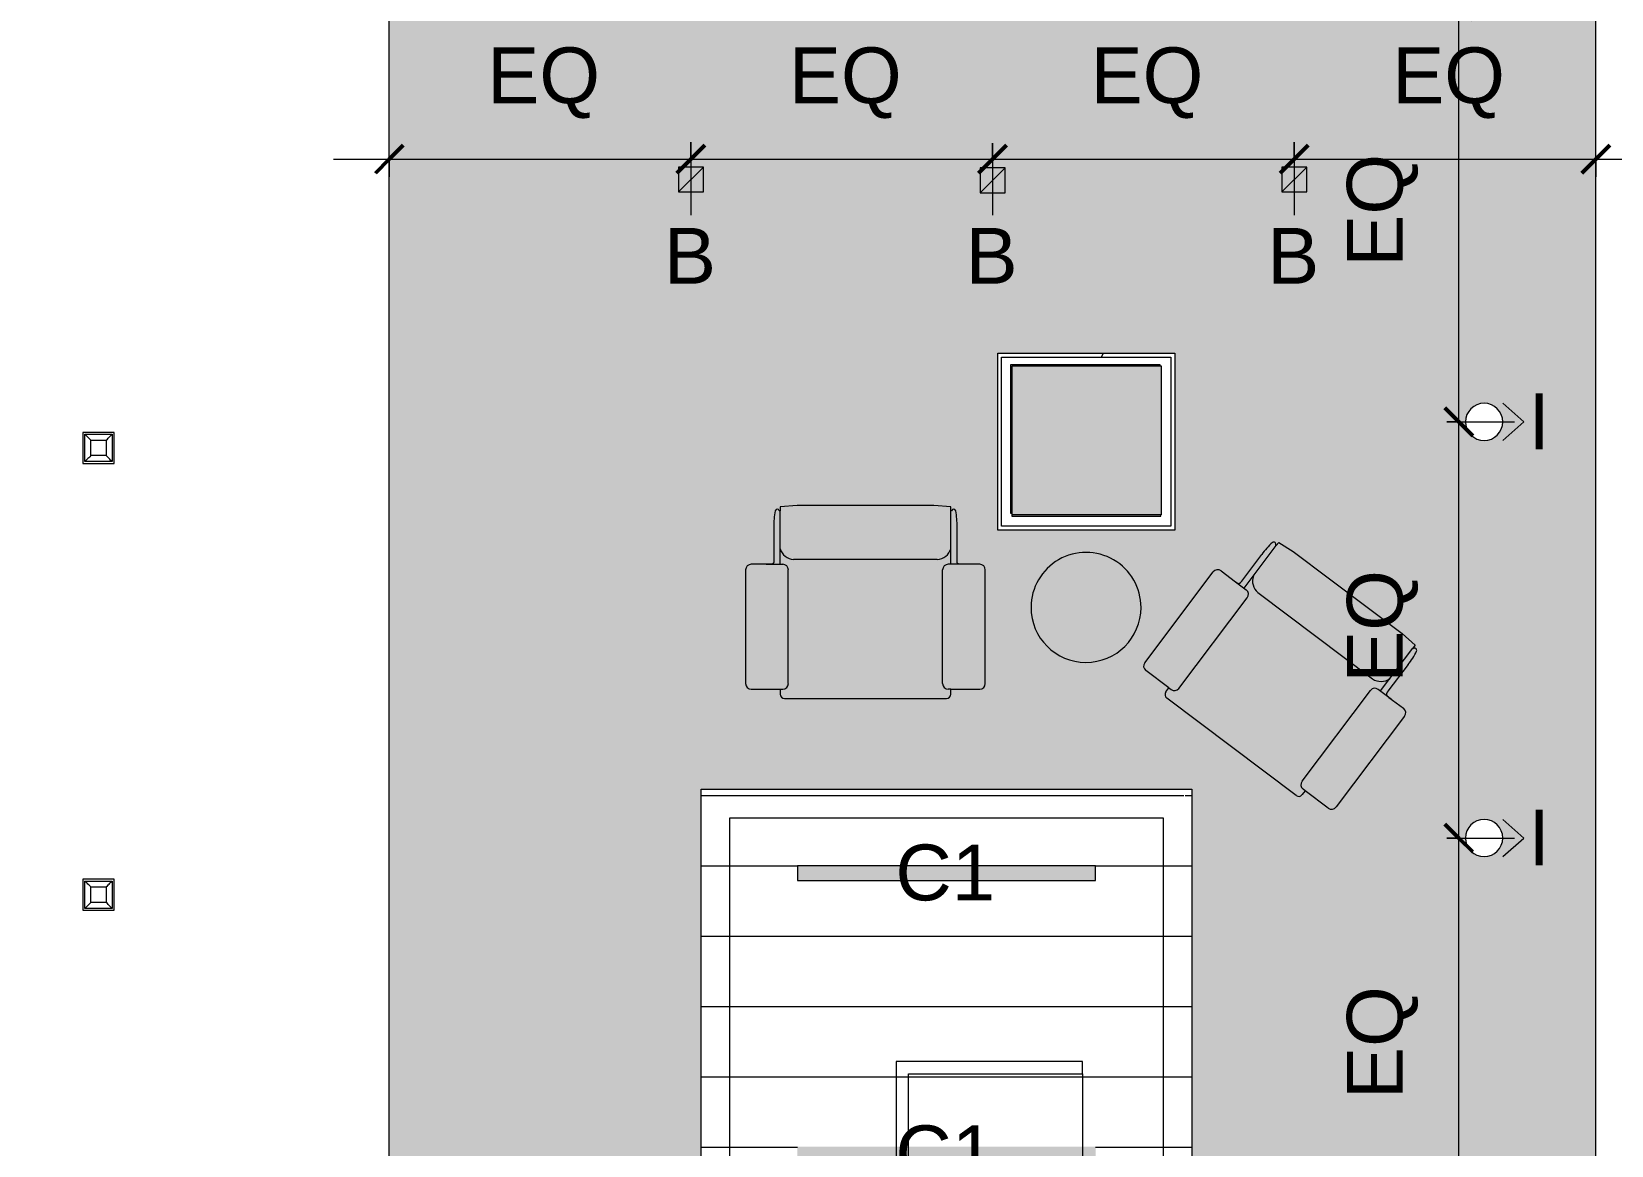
# Model space of a CAD drawing. Header units: inches. Extents: x -1206 to 1060, y -822 to 854.
# Drawn here: x -533.8 to -279.4, y -192.3 to -12.9 of the extents above; entities that cross this region are included whole.
import ezdxf

# ---------------------------------------------------------------- set-up
doc = ezdxf.new("R2010")
doc.units = ezdxf.units.IN
doc.header["$MEASUREMENT"] = 0
for name, color, linetype, lineweight in [('X1$0$18_0109_REV_dwg _7_', 8, 'Continuous', 9), ('X1$0$A-ANNO-DIMS', 211, 'Continuous', 9), ('X1$0$A-ANNO-DIMS-96', 211, 'Continuous', 9), ('X1$0$A-CLNG', 13, 'Continuous', 13), ('X1$0$A-CLNG-PATT', 13, 'Continuous', 13), ('X1$0$A-GENM', 13, 'Continuous', 9), ('X1$0$A-WALL', 113, 'Continuous', 13), ('X1$0$A-WALL-PATT', 111, 'Continuous', 13), ('X1$0$BB Columns_Pen_No__7', 250, 'Continuous', 20), ('X1$0$E-LITE-EQPM', 33, 'Continuous', 9), ('X1$0$E-LITE-EQPM-IDEN', 33, 'Continuous', 9), ('X1$0$I-FURN', 30, 'Continuous', 9), ('X1$0$I-WALL', 2, 'Continuous', 13), ('X1$0$S-COLS', 52, 'Continuous', 9)]:
    doc.layers.add(name, color=color, linetype=linetype, lineweight=lineweight)
doc.styles.add('X1$0$Arial', font='arial.ttf', dxfattribs={"height": 9})
doc.styles.add('X1$0$Swis721 Lt BT', font='swissl.ttf', dxfattribs={"height": 9})
doc.dimstyles.new('X1$0$OTJ_-_3_32__Linear__1_2__Tolerance', dxfattribs={"dimscale": 12, "dimtxt": 9.497835, "dimasz": 0.375, "dimexe": 0.75, "dimexo": 0.5, "dimgap": 0.5, "dimtad": 1, "dimdec": 1, "dimrnd": 0.5, "dimzin": 3, "dimdsep": 46, "dimlunit": 4, "dimtxsty": 'X1$0$Swis721 Lt BT', "dimblk1": 'X1$0$_Oblique', "dimblk2": 'X1$0$_Oblique', "dimsah": 1, "dimcen": 0.09, "dimdle": 0.75, "dimazin": 0, "dimtfac": 1, "dimtdec": 4, "dimtix": 1, "dimtmove": 0, "dimatfit": 3, "dimfxl": 1, "dimtvp": 1, "dimfrac": 2, "dimtolj": 1, "dimtzin": 0, "dimarcsym": 2})
pattern_1 = [(0, (0, 0), (30.72, 7.68), [1.267, -21.773, 1.267, -21.773, -122.88]), (0, (0, 0), (30.72, 7.68), [-46.08, 1.267, -44.813, 1.267, -21.773, -53.76]), (0, (0, 0), (30.72, 7.68), [-115.2, 1.267, -14.093, 1.267, -37.133]), (120, (11.52, 3.84), (-22.011075, 22.7643), [1.267, -21.773, 1.267, -21.773, -122.88]), (120, (11.52, 3.84), (-22.011075, 22.7643), [-46.08, 1.267, -44.813, 1.267, -21.773, -53.76]), (120, (11.52, 3.84), (-22.011075, 22.7643), [-115.2, 1.267, -14.093, 1.267, -37.133]), (240, (15.36, 19.2), (-8.708925, -30.4443), [1.267, -21.773, 1.267, -21.773, -122.88]), (240, (15.36, 19.2), (-8.708925, -30.4443), [-46.08, 1.267, -44.813, 1.267, -21.773, -53.76]), (240, (15.36, 19.2), (-8.708925, -30.4443), [-115.2, 1.267, -14.093, 1.267, -37.133])]

# ---------------------------------------------------------------- blocks, each defined once
blk = doc.blocks.new('X1$0$Cahoots_Tables - Small Round-4938073-FIRST FLOOR RCP')
at = {"layer": 'X1$0$I-FURN'}
for start, end in [(0, 180), (180, 0)]:
    blk.add_arc((0.015625, 0), 8.858268, start, end, dxfattribs=at)
blk = doc.blocks.new('X1$0$Seating-Sofa-Teknion-STMS_Envita-R2014 - _See Type Catalog_-5452890-FIRST FLOOR RCP')
at = {"layer": 'X1$0$I-FURN'}
for p, q in [((-13.05, 15.56), (13.05, 15.56)), ((-19.3, -5.16), (-19.3, 13.16)), ((-18.4, 14.06), (-13.75, 14.06)), ((-13.75, 14.06), (-13.75, 14.86)), ((-13.75, 14.06), (-13.32, 14.06)), ((-12.43, 13.16), (-12.43, -5.16)), ((12.42, 13.16), (12.42, -5.16)), ((13.75, 14.06), (13.32, 14.06)), ((13.75, 14.86), (13.75, 14.06)), ((13.75, 14.06), (18.4, 14.06)), ((19.3, 13.16), (19.3, -5.16)), ((-15.46, -6.06), (-18.4, -6.06)), ((-16, -6.06), (-13.32, -6.06)), ((-14.74, -12.12), (-14.74, -6.75)), ((-13.75, -6.06), (-13.75, -14.69)), ((11.57, -6.85), (-11.57, -6.85)), ((16, -6.06), (13.32, -6.06)), ((13.75, -6.06), (13.75, -14.69)), ((14.74, -6.75), (14.74, -12.12)), ((18.4, -6.06), (15.46, -6.06)), ((-13.75, -14.69), (-13.87, -14.69)), ((-13.75, -15.32), (-13.75, -14.69)), ((13.75, -14.69), (13.75, -15.32)), ((13.87, -14.69), (13.75, -14.69)), ((-10.99, -15.56), (-13.75, -15.32)), ((10.99, -15.56), (-10.99, -15.56)), ((13.75, -15.32), (10.99, -15.56))]:
    blk.add_line(p, q, dxfattribs=at)
for centre, radius, start, end in [((-13.05, 14.86), 0.7, 90, 180), ((13.05, 14.86), 0.7, 0, 90), ((-18.4, 13.16), 0.9, 90, 180), ((-13.32, 13.16), 0.9, 360, 90), ((13.32, 13.16), 0.9, 90, 180), ((18.4, 13.16), 0.9, 360, 90), ((-18.4, -5.16), 0.9, 180, 270), ((-11.44, -9.26), 2.41, 93.0275, 163.022), ((-13.32, -5.16), 0.9, 270, 360), ((11.44, -9.26), 2.41, 16.978, 86.9725), ((13.32, -5.16), 0.9, 180, 270), ((18.4, -5.16), 0.9, 270, 0), ((-2.33, -12.38), 12.42, 178.8219, 190.7132), ((2.33, -12.38), 12.42, 349.2868, 1.1781), ((-14.2, -14.6), 0.337, 194.9618, 345.0382), ((14.2, -14.6), 0.337, 194.9618, 345.0382)]:
    blk.add_arc(centre, radius, start, end, dxfattribs=at)
for points, knots in [([(-14.74, -6.75), (-14.74, -6.71), (-14.74, -6.64), (-14.75, -6.54), (-14.75, -6.48), (-14.76, -6.45), (-14.76, -6.42), (-14.77, -6.4), (-14.77, -6.37), (-14.78, -6.35), (-14.79, -6.32), (-14.8, -6.29), (-14.81, -6.27), (-14.83, -6.24), (-14.85, -6.21), (-14.88, -6.18), (-14.9, -6.16), (-14.93, -6.14), (-14.95, -6.13), (-14.97, -6.12), (-14.99, -6.12), (-15.01, -6.11), (-15.03, -6.1), (-15.05, -6.09), (-15.08, -6.09), (-15.1, -6.08), (-15.13, -6.08), (-15.15, -6.08), (-15.18, -6.07), (-15.21, -6.07), (-15.26, -6.07), (-15.34, -6.06), (-15.42, -6.06), (-15.46, -6.06)], [-1, -1, -1, -1, -0.916667, -0.833333, -0.791667, -0.770833, -0.75, -0.729167, -0.708333, -0.6875, -0.666667, -0.625, -0.604167, -0.583333, -0.541667, -0.5, -0.458333, -0.4375, -0.416667, -0.395833, -0.375, -0.354167, -0.333333, -0.3125, -0.291667, -0.270833, -0.25, -0.229167, -0.208333, -0.1875, -0.166667, -0.083333, 0, 0, 0, 0]), ([(15.46, -6.06), (15.42, -6.06), (15.34, -6.06), (15.26, -6.07), (15.21, -6.07), (15.18, -6.07), (15.15, -6.08), (15.13, -6.08), (15.1, -6.08), (15.08, -6.09), (15.05, -6.09), (15.02, -6.1), (14.99, -6.12), (14.95, -6.13), (14.93, -6.14), (14.9, -6.16), (14.88, -6.18), (14.85, -6.21), (14.83, -6.24), (14.81, -6.27), (14.8, -6.29), (14.79, -6.32), (14.78, -6.35), (14.77, -6.37), (14.77, -6.4), (14.76, -6.42), (14.76, -6.45), (14.75, -6.48), (14.75, -6.54), (14.74, -6.64), (14.74, -6.71), (14.74, -6.75)], [-1, -1, -1, -1, -0.916667, -0.833333, -0.8125, -0.791667, -0.770833, -0.75, -0.729167, -0.708333, -0.6875, -0.666667, -0.625, -0.583333, -0.5625, -0.541667, -0.5, -0.458333, -0.416667, -0.395833, -0.375, -0.333333, -0.3125, -0.291667, -0.270833, -0.25, -0.229167, -0.208333, -0.166667, -0.083333, 0, 0, 0, 0])]:
    blk.add_open_spline(points, degree=3, knots=knots, dxfattribs=at)
blk = doc.blocks.new('X1$0$Seating-Sofa-Teknion-STMS_Envita-R2014 - _See Type Catalog_-5451036-FIRST FLOOR RCP')
at = {"layer": 'X1$0$I-FURN'}
for p, q in [((-10.99, 15.56), (-13.75, 15.32)), ((-13.75, 15.32), (-13.75, 14.69)), ((10.99, 15.56), (-10.99, 15.56)), ((13.75, 15.32), (10.99, 15.56)), ((13.75, 14.69), (13.75, 15.32)), ((-13.75, 14.69), (-13.87, 14.69)), ((-13.75, 6.06), (-13.75, 14.69)), ((13.87, 14.69), (13.75, 14.69)), ((13.75, 6.06), (13.75, 14.69)), ((-14.74, 12.12), (-14.74, 6.75)), ((14.74, 6.75), (14.74, 12.12)), ((-19.3, 5.16), (-19.3, -13.16)), ((-15.46, 6.06), (-18.4, 6.06)), ((-16, 6.06), (-13.32, 6.06)), ((-12.43, -13.16), (-12.43, 5.16)), ((11.57, 6.85), (-11.57, 6.85)), ((12.42, -13.16), (12.42, 5.16)), ((16, 6.06), (13.32, 6.06)), ((18.4, 6.06), (15.46, 6.06)), ((19.3, -13.16), (19.3, 5.16)), ((-18.4, -14.06), (-13.75, -14.06)), ((-13.75, -14.06), (-13.75, -14.86)), ((-13.75, -14.06), (-13.32, -14.06)), ((13.75, -14.06), (13.32, -14.06)), ((13.75, -14.86), (13.75, -14.06)), ((13.75, -14.06), (18.4, -14.06)), ((-13.05, -15.56), (13.05, -15.56))]:
    blk.add_line(p, q, dxfattribs=at)
for centre, radius, start, end in [((-2.33, 12.38), 12.42, 169.2868, 181.1781), ((-14.2, 14.6), 0.337, 14.9618, 165.0382), ((14.2, 14.6), 0.337, 14.9618, 165.0382), ((2.33, 12.38), 12.42, 358.8219, 10.7132), ((-11.44, 9.26), 2.41, 196.978, 266.9725), ((11.44, 9.26), 2.41, 273.0275, 343.022), ((-18.4, 5.16), 0.9, 90, 180), ((-13.32, 5.16), 0.9, 0, 90), ((13.32, 5.16), 0.9, 90, 180), ((18.4, 5.16), 0.9, 360, 90), ((-18.4, -13.16), 0.9, 180, 270), ((-13.05, -14.86), 0.7, 180, 270), ((-13.32, -13.16), 0.9, 270, 0), ((13.32, -13.16), 0.9, 180, 270), ((13.05, -14.86), 0.7, 270, 360), ((18.4, -13.16), 0.9, 270, 0)]:
    blk.add_arc(centre, radius, start, end, dxfattribs=at)
for points, knots in [([(-14.74, 6.75), (-14.74, 6.71), (-14.74, 6.64), (-14.75, 6.54), (-14.75, 6.48), (-14.76, 6.45), (-14.76, 6.42), (-14.77, 6.4), (-14.77, 6.37), (-14.78, 6.35), (-14.79, 6.33), (-14.79, 6.31), (-14.81, 6.28), (-14.82, 6.25), (-14.85, 6.21), (-14.88, 6.18), (-14.9, 6.16), (-14.93, 6.14), (-14.95, 6.13), (-14.99, 6.12), (-15.02, 6.1), (-15.05, 6.09), (-15.08, 6.09), (-15.1, 6.08), (-15.13, 6.08), (-15.15, 6.08), (-15.18, 6.07), (-15.21, 6.07), (-15.26, 6.07), (-15.34, 6.06), (-15.42, 6.06), (-15.46, 6.06)], [0, 0, 0, 0, 0.083333, 0.166667, 0.208333, 0.229167, 0.25, 0.270833, 0.291667, 0.3125, 0.333333, 0.354167, 0.375, 0.416667, 0.458333, 0.5, 0.541667, 0.5625, 0.583333, 0.625, 0.666667, 0.6875, 0.708333, 0.729167, 0.75, 0.770833, 0.791667, 0.8125, 0.833333, 0.916667, 1, 1, 1, 1]), ([(15.46, 6.06), (15.42, 6.06), (15.34, 6.06), (15.26, 6.07), (15.21, 6.07), (15.18, 6.07), (15.15, 6.08), (15.13, 6.08), (15.1, 6.08), (15.08, 6.09), (15.05, 6.09), (15.03, 6.1), (15.01, 6.11), (14.99, 6.12), (14.97, 6.12), (14.95, 6.13), (14.93, 6.14), (14.9, 6.16), (14.88, 6.18), (14.85, 6.21), (14.83, 6.24), (14.81, 6.27), (14.8, 6.29), (14.79, 6.31), (14.79, 6.33), (14.78, 6.35), (14.77, 6.37), (14.77, 6.4), (14.76, 6.42), (14.76, 6.45), (14.75, 6.48), (14.75, 6.54), (14.74, 6.64), (14.74, 6.71), (14.74, 6.75)], [0, 0, 0, 0, 0.083333, 0.166667, 0.1875, 0.208333, 0.229167, 0.25, 0.270833, 0.291667, 0.3125, 0.333333, 0.354167, 0.375, 0.395833, 0.416667, 0.4375, 0.458333, 0.5, 0.541667, 0.583333, 0.604167, 0.625, 0.645833, 0.666667, 0.6875, 0.708333, 0.729167, 0.75, 0.770833, 0.791667, 0.833333, 0.916667, 1, 1, 1, 1])]:
    blk.add_open_spline(points, degree=3, knots=knots, dxfattribs=at)
blk = doc.blocks.new('X1$0$Reception desk - Reception desk-5513343-FIRST FLOOR RCP')
at = {"layer": 'X1$0$A-GENM'}
for p, q in [((21, 62.62), (-9, 62.62)), ((-9, 62.62), (-9, 38.62)), ((21, 60.62), (21, 62.62)), ((-7, 38.62), (-7, 60.62)), ((-7, 60.62), (21, 60.62)), ((21, 60.62), (21, -55.38)), ((-11, -33.38), (-11, 38.62)), ((-11, 38.62), (-9, 38.62)), ((-9, 38.62), (-7, 38.62)), ((-7, 38.62), (-3, 38.62)), ((-3, 38.62), (-7, 38.62)), ((-3, 38.62), (-3, -33.38)), ((-3, -33.38), (-3, 38.62)), ((-9, -33.38), (-11, -33.38)), ((-7, -33.38), (-9, -33.38)), ((-9, -33.38), (-9, -57.38)), ((-3, -33.38), (-7, -33.38)), ((-7, -55.38), (-7, -33.38)), ((-7, -33.38), (-3, -33.38)), ((21, -55.38), (-7, -55.38)), ((21, -57.38), (21, -55.38)), ((-9, -57.38), (21, -57.38))]:
    blk.add_line(p, q, dxfattribs=at)
blk = doc.blocks.new('X1$0$18_0109_REV_dwg _7_-5631515-FIRST FLOOR RCP')
at = {"layer": 'X1$0$BB Columns_Pen_No__7', "color": 9, "flags": 128}
for points in [[(-6742.69, 2856.07), (-6718.69, 2856.07), (-6718.69, 2855.9)], [(-6742.47, 2832.07), (-6742.69, 2832.07), (-6742.69, 2856.07)]]:
    blk.add_lwpolyline(points, dxfattribs=at)
blk = doc.blocks.new('X1$0$5in_Square_Xicato-STD - L342_24W_Xicato_XTM_2100_lm_3000K-5402708-FIRST FLOOR RCP')
at = {"layer": 'X1$0$E-LITE-EQPM'}
for p, q in [((-13.88, -2.46), (-13.88, 2.54)), ((-13.88, 2.54), (-8.88, 2.54)), ((-13.56, 2.23), (-13.56, -2.15)), ((-9.19, 2.23), (-13.56, 2.23)), ((-12.63, 1.29), (-12.63, -1.21)), ((-10.13, 1.29), (-12.63, 1.29)), ((-10.13, 1.29), (-12.63, 1.29)), ((-12.63, 1.29), (-12.63, -1.21)), ((-10.13, -1.21), (-10.13, 1.29)), ((-10.13, -1.21), (-10.13, 1.29)), ((-9.19, -2.15), (-9.19, 2.23)), ((-8.88, 2.54), (-8.88, -2.46)), ((-8.88, -2.46), (-13.88, -2.46)), ((-13.56, -2.15), (-9.19, -2.15)), ((-12.63, -1.21), (-10.13, -1.21)), ((-12.63, -1.21), (-10.13, -1.21))]:
    blk.add_line(p, q, dxfattribs=at)
for points in [[(-12.63, 1.29), (-12.86, 1.53), (-13.26, 1.92), (-13.49, 2.15), (-13.56, 2.23)], [(-9.19, 2.23), (-9.26, 2.16), (-9.49, 1.92), (-9.89, 1.52), (-10.13, 1.29)], [(-12.63, -1.21), (-12.86, -1.44), (-13.26, -1.84), (-13.49, -2.08), (-13.56, -2.15)], [(-10.13, -1.21), (-9.89, -1.45), (-9.49, -1.84), (-9.26, -2.07), (-9.19, -2.15)]]:
    blk.add_open_spline(points, degree=3, dxfattribs=at)
blk = doc.blocks.new('X1$0$L-Recessed Square Downlight - 4_-4552743-FIRST FLOOR RCP')
at = {"layer": 'X1$0$E-LITE-EQPM'}
for p, q in [((-2, -2), (-2, 2)), ((-2, 2), (2, 2)), ((-2, 2), (2, -2)), ((2, 2), (2, -2)), ((2, -2), (-2, -2))]:
    blk.add_line(p, q, dxfattribs=at)
blk = doc.blocks.new('X1$0$Concrete-Rectangular-Column - 24 X 24-V32-FIRST FLOOR RCP')
at = {"layer": 'X1$0$S-COLS'}
blk.add_hatch(color=7, dxfattribs=at).paths.add_polyline_path([(12, -12), (12, 12), (-12, 12), (-12, -12), (-7.08, -12)], flags=0)
at = {"layer": 'X1$0$S-COLS', "color": 8, "lineweight": 20}
for p, q in [((-12, 12), (12, 12)), ((-12, -12), (-12, 12)), ((12, 12), (12, -12)), ((12, -12), (-12, -12))]:
    blk.add_line(p, q, dxfattribs=at)
blk = doc.blocks.new('X1$0$L-Recessed Circular - Wall Washer - 6_-5374595-FIRST FLOOR RCP')
at = {"layer": 'X1$0$E-LITE-EQPM'}
for p in [(-3, -3), (3, -3)]:
    blk.add_line(p, (0, -6.38), dxfattribs=at)
for start, end in [(360, 180), (180, 360)]:
    blk.add_arc((0, 0), 3, start, end, dxfattribs=at)
blk = doc.blocks.new('X1$0$DIMBLOCK13-FIRST FLOOR RCP')
at = {"layer": 'X1$0$A-ANNO-DIMS-96', "transparency": 16777216}
for p, q in [((-476.15, -36.25), (-476.15, -24.43)), ((-427.58, -30.7), (-427.58, -42.43)), ((-427.58, -33.43), (-427.58, -30.7)), ((-485.15, -33.43), (-427.58, -33.43)), ((-476.15, -33.43), (-476.15, -36.25))]:
    blk.add_line(p, q, dxfattribs=at)
at = {"layer": 'X1$0$A-ANNO-DIMS-96', "lineweight": 50, "transparency": 16777216}
for p, q in [((-476.15, -33.43), (-473.9, -31.18)), ((-427.58, -33.43), (-425.33, -31.18)), ((-476.15, -33.43), (-478.4, -35.68)), ((-427.58, -33.43), (-429.83, -35.68))]:
    blk.add_line(p, q, dxfattribs=at)
at = {"layer": 'X1$0$A-ANNO-DIMS-96', "color": 0, "transparency": 16777216, "insert": (-460.38, -15.41), "char_height": 9, "width": 20.443, "attachment_point": 1, "line_spacing_factor": 1.005062, "style": 'X1$0$Swis721 Lt BT'}
blk.add_mtext('EQ', dxfattribs=at)
blk = doc.blocks.new('X1$0$_Oblique')
at = {"color": 0, "linetype": 'ByBlock', "lineweight": -2}
blk.add_line((-0.5, -0.5), (0.5, 0.5), dxfattribs=at)
blk = doc.blocks.new('X1$0$DIMBLOCK14-FIRST FLOOR RCP')
at = {"layer": 'X1$0$A-ANNO-DIMS-96', "transparency": 16777216}
for p, q in [((-427.58, -30.7), (-427.58, -42.43)), ((-427.58, -33.43), (-427.58, -30.7)), ((-379.01, -30.82), (-379.01, -42.43)), ((-379.01, -33.43), (-379.01, -30.82)), ((-427.58, -33.43), (-379.01, -33.43))]:
    blk.add_line(p, q, dxfattribs=at)
at = {"layer": 'X1$0$A-ANNO-DIMS-96', "lineweight": 50, "transparency": 16777216}
for p, q in [((-427.58, -33.43), (-425.33, -31.18)), ((-379.01, -33.43), (-376.76, -31.18)), ((-427.58, -33.43), (-429.83, -35.68)), ((-379.01, -33.43), (-381.26, -35.68))]:
    blk.add_line(p, q, dxfattribs=at)
at = {"layer": 'X1$0$A-ANNO-DIMS-96', "color": 0, "transparency": 16777216, "insert": (-411.81, -15.41), "char_height": 9, "width": 20.443, "attachment_point": 1, "line_spacing_factor": 1.005062, "style": 'X1$0$Swis721 Lt BT'}
blk.add_mtext('EQ', dxfattribs=at)
blk = doc.blocks.new('X1$0$DIMBLOCK15-FIRST FLOOR RCP')
at = {"layer": 'X1$0$A-ANNO-DIMS-96', "transparency": 16777216}
for p, q in [((-379.01, -30.82), (-379.01, -42.43)), ((-379.01, -33.43), (-379.01, -30.82)), ((-330.43, -30.7), (-330.43, -42.43)), ((-330.43, -33.43), (-330.43, -30.7)), ((-379.01, -33.43), (-330.43, -33.43))]:
    blk.add_line(p, q, dxfattribs=at)
at = {"layer": 'X1$0$A-ANNO-DIMS-96', "lineweight": 50, "transparency": 16777216}
for p, q in [((-379.01, -33.43), (-376.76, -31.18)), ((-330.43, -33.43), (-328.18, -31.18)), ((-379.01, -33.43), (-381.26, -35.68)), ((-330.43, -33.43), (-332.68, -35.68))]:
    blk.add_line(p, q, dxfattribs=at)
at = {"layer": 'X1$0$A-ANNO-DIMS-96', "color": 0, "transparency": 16777216, "insert": (-363.24, -15.41), "char_height": 9, "width": 20.443, "attachment_point": 1, "line_spacing_factor": 1.005062, "style": 'X1$0$Swis721 Lt BT'}
blk.add_mtext('EQ', dxfattribs=at)
blk = doc.blocks.new('X1$0$DIMBLOCK16-FIRST FLOOR RCP')
at = {"layer": 'X1$0$A-ANNO-DIMS-96', "transparency": 16777216}
for p, q in [((-281.86, -36.25), (-281.86, -24.43)), ((-330.43, -30.7), (-330.43, -42.43)), ((-330.43, -33.43), (-330.43, -30.7)), ((-330.43, -33.43), (-272.86, -33.43)), ((-281.86, -33.43), (-281.86, -36.25))]:
    blk.add_line(p, q, dxfattribs=at)
at = {"layer": 'X1$0$A-ANNO-DIMS-96', "lineweight": 50, "transparency": 16777216}
for p, q in [((-330.43, -33.43), (-328.18, -31.18)), ((-281.86, -33.43), (-279.61, -31.18)), ((-330.43, -33.43), (-332.68, -35.68)), ((-281.86, -33.43), (-284.11, -35.68))]:
    blk.add_line(p, q, dxfattribs=at)
at = {"layer": 'X1$0$A-ANNO-DIMS-96', "color": 0, "transparency": 16777216, "insert": (-314.67, -15.41), "char_height": 9, "width": 20.443, "attachment_point": 1, "line_spacing_factor": 1.005062, "style": 'X1$0$Swis721 Lt BT'}
blk.add_mtext('EQ', dxfattribs=at)
blk = doc.blocks.new('X1$0$DIMBLOCK19-FIRST FLOOR RCP')
at = {"layer": 'X1$0$A-ANNO-DIMS-96', "lineweight": 50, "transparency": 16777216}
for p, q in [((-303.95, -142.8), (-306.2, -140.55)), ((-303.95, -142.8), (-301.7, -145.05)), ((-303.95, -209.85), (-306.2, -207.6)), ((-303.95, -209.85), (-301.7, -212.1))]:
    blk.add_line(p, q, dxfattribs=at)
at = {"layer": 'X1$0$A-ANNO-DIMS-96', "transparency": 16777216}
for p, q in [((-305.86, -142.8), (-294.95, -142.8)), ((-303.95, -142.8), (-305.86, -142.8)), ((-303.95, -209.85), (-303.95, -142.8)), ((-305.86, -209.85), (-294.95, -209.85)), ((-303.95, -209.85), (-305.86, -209.85))]:
    blk.add_line(p, q, dxfattribs=at)
at = {"layer": 'X1$0$A-ANNO-DIMS-96', "color": 0, "transparency": 16777216, "insert": (-321.96, -184.84), "char_height": 9, "width": 20.443, "attachment_point": 1, "rotation": 90, "line_spacing_factor": 1.005062, "style": 'X1$0$Swis721 Lt BT'}
blk.add_mtext('EQ', dxfattribs=at)
blk = doc.blocks.new('X1$0$DIMBLOCK20-FIRST FLOOR RCP')
at = {"layer": 'X1$0$A-ANNO-DIMS-96', "lineweight": 50, "transparency": 16777216}
for p, q in [((-303.95, -75.75), (-306.2, -73.5)), ((-303.95, -75.75), (-301.7, -78)), ((-303.95, -142.8), (-306.2, -140.55)), ((-303.95, -142.8), (-301.7, -145.05))]:
    blk.add_line(p, q, dxfattribs=at)
at = {"layer": 'X1$0$A-ANNO-DIMS-96', "transparency": 16777216}
for p, q in [((-305.86, -75.75), (-294.95, -75.75)), ((-303.95, -75.75), (-305.86, -75.75)), ((-303.95, -142.8), (-303.95, -75.75)), ((-305.86, -142.8), (-294.95, -142.8)), ((-303.95, -142.8), (-305.86, -142.8))]:
    blk.add_line(p, q, dxfattribs=at)
at = {"layer": 'X1$0$A-ANNO-DIMS-96', "color": 0, "transparency": 16777216, "insert": (-321.96, -117.79), "char_height": 9, "width": 20.443, "attachment_point": 1, "rotation": 90, "line_spacing_factor": 1.005062, "style": 'X1$0$Swis721 Lt BT'}
blk.add_mtext('EQ', dxfattribs=at)
blk = doc.blocks.new('X1$0$DIMBLOCK21-FIRST FLOOR RCP')
at = {"layer": 'X1$0$A-ANNO-DIMS-96', "transparency": 16777216}
for p, q in [((-303.95, -75.75), (-303.95, 0.3)), ((-301.13, -8.7), (-312.95, -8.7)), ((-303.95, -8.7), (-301.13, -8.7)), ((-305.86, -75.75), (-294.95, -75.75)), ((-303.95, -75.75), (-305.86, -75.75))]:
    blk.add_line(p, q, dxfattribs=at)
at = {"layer": 'X1$0$A-ANNO-DIMS-96', "lineweight": 50, "transparency": 16777216}
for p, q in [((-303.95, -8.7), (-306.2, -6.45)), ((-303.95, -8.7), (-301.7, -10.95)), ((-303.95, -75.75), (-306.2, -73.5)), ((-303.95, -75.75), (-301.7, -78))]:
    blk.add_line(p, q, dxfattribs=at)
at = {"layer": 'X1$0$A-ANNO-DIMS-96', "color": 0, "transparency": 16777216, "insert": (-321.96, -50.74), "char_height": 9, "width": 20.443, "attachment_point": 1, "rotation": 90, "line_spacing_factor": 1.005062, "style": 'X1$0$Swis721 Lt BT'}
blk.add_mtext('EQ', dxfattribs=at)
blk = doc.blocks.new('X1')
at = {"layer": 'X1$0$A-CLNG-PATT'}
h = blk.add_hatch(dxfattribs=at)
h.set_pattern_fill('FP1_1', color=256, style=0, pattern_type=2)
h.set_pattern_definition(pattern_1)
h.paths.add_polyline_path([(-326.97, -551.3), (-321.18, -551.3), (-321.18, -406.19), (-104.66, -406.19), (-104.66, -343.94), (-281.86, -343.94), (-281.86, -8.7), (-476.15, -8.7), (-476.15, -246.01), (-794.43, -246.01), (-794.43, -455.3), (-794.59, -455.3), (-794.59, -551.3), (-768.93, -551.3), (-768.93, -551.22), (-409.68, -551.22), (-409.68, -551.3), (-349.31, -551.3)], flags=0)
h.paths.add_polyline_path([(-365.68, -515.19), (-749.84, -515.19), (-749.84, -384.3), (-365.68, -384.3), (-365.68, -510.31)], flags=0)
h.paths.add_polyline_path([(-346.93, -343.94), (-425.93, -343.94), (-425.93, -134.94), (-346.93, -134.94), (-346.93, -339.32)], flags=0)
h.paths.add_polyline_path([(-351.55, -339.32), (-351.55, -330.7), (-375.55, -330.7), (-375.55, -308.57), (-421.3, -308.57), (-421.3, -339.32), (-362.43, -339.32)], flags=0)
h.paths.add_polyline_path([(-651.93, -330.7), (-675.93, -330.7), (-675.93, -306.7), (-651.93, -306.7)], flags=0)
h.paths.add_polyline_path([(-362.43, -285.59), (-362.43, -283.24), (-410.43, -283.24), (-410.43, -285.59), (-365.68, -285.59)], flags=0)
h.paths.add_polyline_path([(-299.86, -279.9), (-300.64, -279.79), (-301.36, -279.49), (-301.99, -279.02), (-302.46, -278.4), (-302.76, -277.67), (-302.86, -276.9), (-302.76, -276.12), (-302.46, -275.4), (-301.99, -274.77), (-301.36, -274.3), (-300.64, -274), (-299.86, -273.9), (-299.09, -274), (-298.36, -274.3), (-297.74, -274.77), (-297.27, -275.4), (-296.97, -276.12), (-296.86, -276.9), (-296.97, -277.67), (-297.27, -278.4), (-297.74, -279.02), (-298.36, -279.49), (-299.09, -279.79)], flags=0)
h.paths.add_polyline_path([(-410.43, -240.17), (-362.43, -240.17), (-362.43, -237.82), (-410.43, -237.82)], flags=0)
h.paths.add_polyline_path([(-299.86, -212.85), (-300.64, -212.74), (-301.36, -212.45), (-301.99, -211.97), (-302.46, -211.35), (-302.76, -210.62), (-302.86, -209.85), (-302.76, -209.07), (-302.46, -208.35), (-301.99, -207.73), (-301.36, -207.25), (-300.64, -206.95), (-299.86, -206.85), (-299.09, -206.95), (-298.36, -207.25), (-297.74, -207.73), (-297.27, -208.35), (-296.97, -209.07), (-296.86, -209.85), (-296.97, -210.62), (-297.27, -211.35), (-297.74, -211.97), (-298.46, -212.49), (-299.09, -212.74)], flags=0)
h.paths.add_polyline_path([(-362.43, -194.86), (-362.43, -192.51), (-410.43, -192.51), (-410.43, -194.86), (-363.06, -194.86)], flags=0)
h.paths.add_polyline_path([(-391.9, -149.62), (-362.43, -149.62), (-362.43, -147.27), (-410.43, -147.27), (-410.43, -149.62), (-407.47, -149.62)], flags=0)
h.paths.add_polyline_path([(-299.86, -145.8), (-300.64, -145.7), (-301.4, -145.37), (-301.99, -144.92), (-302.46, -144.3), (-302.76, -143.57), (-302.86, -142.8), (-302.76, -142.02), (-302.46, -141.3), (-301.99, -140.68), (-301.36, -140.2), (-300.64, -139.9), (-299.86, -139.8), (-299.09, -139.9), (-298.36, -140.2), (-297.74, -140.68), (-297.27, -141.3), (-296.97, -142.02), (-296.86, -142.8), (-296.97, -143.57), (-297.27, -144.3), (-297.74, -144.92), (-298.36, -145.4), (-299.09, -145.7)], flags=0)
h.paths.add_polyline_path([(-351.84, -93.19), (-378.18, -93.19), (-378.18, -64.69), (-349.68, -64.69), (-349.68, -93.19), (-350.3, -93.19)], flags=0)
h.paths.add_polyline_path([(-369.19, -90.94), (-351.93, -90.94), (-351.93, -90.7), (-375.84, -90.7), (-375.84, -66.94), (-375.93, -66.94), (-375.93, -90.94), (-369.87, -90.94)], flags=0)
h.paths.add_polyline_path([(-299.86, -78.75), (-300.64, -78.65), (-301.36, -78.35), (-301.99, -77.87), (-302.46, -77.25), (-302.76, -76.53), (-302.86, -75.75), (-302.76, -74.97), (-302.46, -74.25), (-301.99, -73.63), (-301.36, -73.15), (-300.64, -72.85), (-299.86, -72.75), (-299.09, -72.85), (-298.36, -73.15), (-297.74, -73.63), (-297.27, -74.25), (-296.97, -74.97), (-296.86, -75.75), (-296.97, -76.53), (-297.27, -77.25), (-297.74, -77.87), (-298.36, -78.35), (-299.09, -78.65)], flags=0)
h = blk.add_hatch(dxfattribs=at)
h.set_pattern_fill('FP1_31', color=256, style=0, pattern_type=2)
h.set_pattern_definition([(0, (0, 0), (0, 11.331), [])])
h.paths.add_polyline_path([(-349.31, -303.94), (-346.93, -303.94), (-346.93, -134.94), (-425.93, -134.94), (-425.93, -303.94), (-351.55, -303.94)], flags=0)
h.paths.add_polyline_path([(-346.93, -303.94), (-351.55, -298.47), (-351.55, -297.77), (-349.31, -300.76)], flags=0)
h.paths.add_polyline_path([(-425.93, -303.94), (-421.3, -297.77), (-421.3, -298.47)], flags=0)
h.paths.add_polyline_path([(-362.43, -285.59), (-410.43, -285.59), (-410.43, -283.24), (-362.43, -283.24)], flags=0)
h.paths.add_polyline_path([(-410.43, -240.17), (-410.43, -237.82), (-362.43, -237.82), (-362.43, -240.17), (-391.9, -240.17)], flags=0)
h.paths.add_polyline_path([(-362.43, -194.86), (-410.43, -194.86), (-410.43, -192.51), (-362.43, -192.51)], flags=0)
h.paths.add_polyline_path([(-391.9, -149.62), (-410.43, -149.62), (-410.43, -147.27), (-362.43, -147.27), (-362.43, -149.62)], flags=0)
h.paths.add_polyline_path([(-352.75, -139.57), (-346.93, -134.94), (-351.81, -139.57)], flags=0)
h.paths.add_polyline_path([(-420.11, -139.57), (-421.04, -139.57), (-421.3, -139.32), (-421.3, -138.62)], flags=0)
at = {"layer": 'X1$0$A-WALL-PATT', "lineweight": 9}
h = blk.add_hatch(dxfattribs=at)
h.set_pattern_fill('FP1_1', color=256, style=0, pattern_type=2)
h.set_pattern_definition(pattern_1)
h.paths.add_polyline_path([(-375.93, -65.32), (-349.68, -65.32), (-349.68, -64.69), (-377.55, -64.69), (-377.55, -65.32)], flags=0)
at = {"layer": 'X1$0$A-CLNG'}
for p, q in [((-476.15, -246.01), (-476.15, -8.7)), ((-425.93, -303.94), (-425.93, -134.94)), ((-425.93, -134.94), (-346.93, -134.94)), ((-346.93, -134.94), (-346.93, -303.94)), ((-362.43, -147.27), (-410.43, -147.27)), ((-410.43, -147.27), (-410.43, -149.62)), ((-362.43, -149.62), (-362.43, -147.27)), ((-410.43, -149.62), (-362.43, -149.62))]:
    blk.add_line(p, q, dxfattribs=at)
for centre, start, end in [((-299.86, -75.75), 90, 270), ((-299.86, -75.75), 270, 90), ((-299.86, -142.8), 90, 270), ((-299.86, -142.8), 270, 90)]:
    blk.add_arc(centre, 3, start, end, dxfattribs=at)
at = {"layer": 'X1$0$A-WALL'}
for p, q in [((-377.55, -92.57), (-377.55, -65.32)), ((-377.55, -65.32), (-350.3, -65.32)), ((-350.3, -65.32), (-350.3, -92.57)), ((-350.3, -92.57), (-377.55, -92.57))]:
    blk.add_line(p, q, dxfattribs=at)
at = {"layer": 'X1$0$A-WALL', "lineweight": 9}
for p, q in [((-421.3, -303.94), (-421.3, -139.57)), ((-421.3, -139.57), (-351.55, -139.57)), ((-351.55, -139.57), (-351.55, -303.94))]:
    blk.add_line(p, q, dxfattribs=at)
at = {"layer": 'X1$0$I-WALL'}
for p, q in [((-281.86, -343.94), (-281.86, -8.7)), ((-378.18, -93.19), (-378.18, -64.69)), ((-378.18, -64.69), (-349.68, -64.69)), ((-349.68, -64.69), (-349.68, -93.19)), ((-375.93, -66.94), (-375.93, -90.94)), ((-375.84, -66.94), (-375.93, -66.94)), ((-375.93, -90.94), (-351.93, -90.94)), ((-351.93, -90.94), (-351.93, -90.7)), ((-349.68, -93.19), (-378.18, -93.19))]:
    blk.add_line(p, q, dxfattribs=at)
at = {"layer": 'X1$0$18_0109_REV_dwg _7_', "color": 253}
blk.add_blockref('X1$0$18_0109_REV_dwg _7_-5631515-FIRST FLOOR RCP', (6366.63, -2922.6), dxfattribs=at)
at = {"layer": 'X1$0$A-GENM'}
blk.add_blockref('X1$0$Reception desk - Reception desk-5513343-FIRST FLOOR RCP', (-385.55, -241.44), dxfattribs=at)
at = {"layer": 'X1$0$E-LITE-EQPM', "extrusion": (0, 0, -1), "rotation": 180}
for name, p in [('X1$0$L-Recessed Square Downlight - 4_-4552743-FIRST FLOOR RCP', (427.58, -36.7)), ('X1$0$L-Recessed Square Downlight - 4_-4552743-FIRST FLOOR RCP', (379.01, -36.82)), ('X1$0$L-Recessed Square Downlight - 4_-4552743-FIRST FLOOR RCP', (330.43, -36.7)), ('X1$0$5in_Square_Xicato-STD - L342_24W_Xicato_XTM_2100_lm_3000K-5402708-FIRST FLOOR RCP', (511.6, -79.9)), ('X1$0$5in_Square_Xicato-STD - L342_24W_Xicato_XTM_2100_lm_3000K-5402708-FIRST FLOOR RCP', (511.6, -151.9))]:
    blk.add_blockref(name, p, dxfattribs=at)
at = {"layer": 'X1$0$E-LITE-EQPM', "rotation": 89.9999999999998}
for p in [(-299.86, -75.75), (-299.86, -142.8)]:
    blk.add_blockref('X1$0$L-Recessed Circular - Wall Washer - 6_-5374595-FIRST FLOOR RCP', p, dxfattribs=at)
at = {"layer": 'X1$0$I-FURN'}
blk.add_blockref('X1$0$Seating-Sofa-Teknion-STMS_Envita-R2014 - _See Type Catalog_-5451036-FIRST FLOOR RCP', (-399.48, -104.76), dxfattribs=at)
for name, p, rotation in [('X1$0$Seating-Sofa-Teknion-STMS_Envita-R2014 - _See Type Catalog_-5452890-FIRST FLOOR RCP', (-331.18, -115.67), 143), ('X1$0$Cahoots_Tables - Small Round-4938073-FIRST FLOOR RCP', (-363.98, -105.64), 359.8611678174555)]:
    blk.add_blockref(name, p, dxfattribs=dict(at, rotation=rotation))
at = {"layer": 'X1$0$S-COLS'}
blk.add_blockref('X1$0$Concrete-Rectangular-Column - 24 X 24-V32-FIRST FLOOR RCP', (-363.84, -78.7), dxfattribs=at)
at = {"layer": 'X1$0$E-LITE-EQPM-IDEN', "char_height": 9, "attachment_point": 1, "style": 'X1$0$Arial'}
for s, insert, width in [('B', (-431.93, -44.49), 10.302), ('B', (-383.36, -44.49), 10.302), ('B', (-334.79, -44.49), 10.302), ('I', (-292.74, -71.16), 3.939), ('I', (-292.74, -138.21), 3.939), ('C1', (-394.66, -143.85), 19.695), ('C1', (-394.66, -189.1), 19.695)]:
    blk.add_mtext(s, dxfattribs=dict(at, insert=insert, width=width))
at = {"layer": 'X1$0$A-ANNO-DIMS'}
for base, p1, p2, override, picture, middle in [((-303.95, -8.7), (-299.86, -75.75), (-307.13, -8.7), {"dimpost": '<>', "dimfxl": 67.440821}, 'X1$0$DIMBLOCK21-FIRST FLOOR RCP', (-314.89, -42.23)), ((-303.95, -75.75), (-299.86, -142.8), (-299.86, -75.75), {"dimpost": '<>', "dimfxl": 67.048573}, 'X1$0$DIMBLOCK20-FIRST FLOOR RCP', (-314.89, -109.27)), ((-303.95, -142.8), (-299.86, -209.85), (-299.86, -142.8), {"dimpost": '<>', "dimfxl": 67.048573}, 'X1$0$DIMBLOCK19-FIRST FLOOR RCP', (-314.89, -176.32))]:
    dim = blk.add_linear_dim(base=base, p1=p1, p2=p2, angle=90, text='EQ', dimstyle='X1$0$OTJ_-_3_32__Linear__1_2__Tolerance', override=override, dxfattribs=at)
    dim.commit()
    dim.dimension.update_dxf_attribs({"geometry": picture, "text_midpoint": middle})
for base, p1, p2, override, picture, middle in [((-427.58, -33.43), (-476.15, -30.25), (-427.58, -36.7), {"dimpost": '<>', "dimfxl": 48.996692}, 'X1$0$DIMBLOCK13-FIRST FLOOR RCP', (-451.86, -22.48)), ((-379.01, -33.43), (-427.58, -36.7), (-379.01, -36.82), {"dimpost": '<>', "dimfxl": 48.570501}, 'X1$0$DIMBLOCK14-FIRST FLOOR RCP', (-403.29, -22.48)), ((-330.43, -33.43), (-379.01, -36.82), (-330.43, -36.7), {"dimpost": '<>', "dimfxl": 48.570501}, 'X1$0$DIMBLOCK15-FIRST FLOOR RCP', (-354.72, -22.48)), ((-281.86, -33.43), (-330.43, -36.7), (-281.86, -30.25), {"dimpost": '<>', "dimfxl": 48.996692}, 'X1$0$DIMBLOCK16-FIRST FLOOR RCP', (-306.15, -22.48))]:
    dim = blk.add_linear_dim(base=base, p1=p1, p2=p2, text='EQ', dimstyle='X1$0$OTJ_-_3_32__Linear__1_2__Tolerance', override=override, dxfattribs=at)
    dim.commit()
    dim.dimension.update_dxf_attribs({"geometry": picture, "text_midpoint": middle})

msp = doc.modelspace()

# ---------------------------------------------------------------- block references
at = {"color": 253}
msp.add_blockref('X1', (0, 0), dxfattribs=at)

doc.saveas('drawing.dxf')
